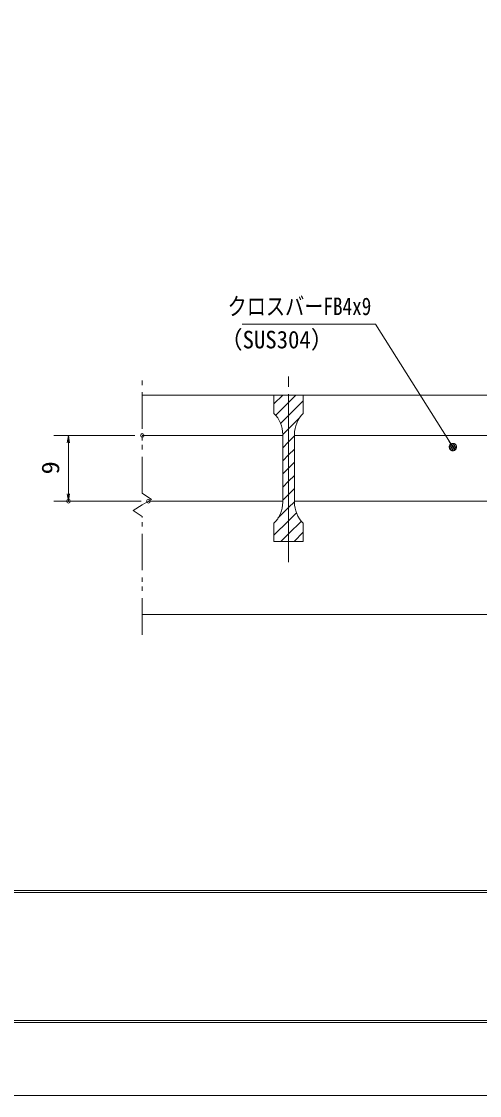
# Model space of a CAD drawing. Units: millimetres, scale not verified. Extents: x -1050 to 1050, y -742 to 742.
# Drawn here: x -484 to -171, y -742 to -9 of the extents above; entities that cross this region are included whole.
import ezdxf
from ezdxf.enums import TextEntityAlignment as Align

# ---------------------------------------------------------------- set-up
doc = ezdxf.new("R2010")
doc.units = ezdxf.units.MM
doc.header["$LTSCALE"] = 5
doc.header["$PDMODE"] = 32
doc.header["$PDSIZE"] = 2.5
doc.linetypes.add('CHAIN1', pattern=[8, 5, -1, 1, -1])
doc.linetypes.add('DOUBLE_CHAIN1', pattern=[8.8, 5, -1, 0.6, -0.6, 0.6, -1])
for name, color, linetype, lineweight in [('0-0_7-図\u3000枠', 4, 'Continuous', 9), ('0-1_寸法注釈', 2, 'Continuous', 9), ('0-2_蓋', 5, 'Continuous', 9), ('0-3_0', 5, 'Continuous', 9), ('0-4_DEFPOINTS', 134, 'Continuous', 9), ('0-5_中心線', 6, 'CHAIN1', 9), ('0-7_想像線', 134, 'DOUBLE_CHAIN1', 9), ('0-8_ハッチング', 4, 'Continuous', 9)]:
    doc.layers.add(name, color=color, linetype=linetype, lineweight=lineweight)
doc.styles.add('ＭＳ ゴシック', font='')
doc.styles.get('ＭＳ ゴシック').set_extended_font_data('MS Gothic')

# ---------------------------------------------------------------- blocks, each defined once
blk = doc.blocks.new('_OPEN')
at = {"layer": '0-3_0', "color": 2}
blk.add_line((0, 0), (-5, 0), dxfattribs=at)
blk.add_lwpolyline([(-5, 0.833), (0, 0), (-5, -0.833)], dxfattribs=at)
blk = doc.blocks.new('_Dot')
at = {"layer": '0-3_0'}
for p, q in [((-2.5, 0), (-5, 0)), ((2.445, 0.5), (-2.445, 0.5)), ((1.997, 1.5), (-1.997, 1.5)), ((2.289, -0.995), (-2.289, -0.995)), ((1.499, -1.995), (-1.499, -1.995))]:
    blk.add_line(p, q, dxfattribs=at)
for points in [[(2.5, 0), (2.48, 0.313), (2.421, 0.622), (2.324, 0.92), (2.191, 1.204), (2.023, 1.469), (1.822, 1.711), (1.594, 1.926), (1.34, 2.111), (1.064, 2.262), (0.773, 2.378), (0.468, 2.456), (0.157, 2.495), (-0.157, 2.495), (-0.468, 2.456), (-0.773, 2.378), (-1.064, 2.262), (-1.34, 2.111), (-1.594, 1.926), (-1.822, 1.711), (-2.023, 1.469), (-2.191, 1.204), (-2.324, 0.92), (-2.421, 0.622), (-2.48, 0.313), (-2.5, 0), (0, 0)], [(-2.5, 0), (-2.48, -0.313), (-2.421, -0.622), (-2.324, -0.92), (-2.191, -1.204), (-2.023, -1.469), (-1.822, -1.711), (-1.594, -1.926), (-1.34, -2.111), (-1.064, -2.262), (-0.773, -2.378), (-0.468, -2.456), (-0.157, -2.495), (0.157, -2.495), (0.468, -2.456), (0.773, -2.378), (1.064, -2.262), (1.34, -2.111), (1.594, -1.926), (1.822, -1.711), (2.023, -1.469), (2.191, -1.204), (2.324, -0.92), (2.421, -0.622), (2.48, -0.313), (2.5, 0), (0, 0)]]:
    blk.add_lwpolyline(points, close=True, dxfattribs=at)

msp = doc.modelspace()

# ---------------------------------------------------------------- linework, layer by layer
at = {"layer": '0-0_7-図\u3000枠'}
for p, q in [((998.75, -602.5), (-973.75, -602.5)), ((998.75, -603.75), (-973.75, -603.75)), ((1000, -692.5), (-975, -692.5)), ((998.75, -691.25), (-973.75, -691.25))]:
    msp.add_line(p, q, dxfattribs=at)
at = {"layer": '0-1_寸法注釈'}
for p, q in [((-406.5, -291.384), (-462.039, -291.384)), ((-452.039, -296.384), (-452.039, -331.384)), ((-402.289, -336.384), (-462.039, -336.384))]:
    msp.add_line(p, q, dxfattribs=at)
msp.add_lwpolyline([(-333.238, -215.46), (-242.065, -215.46), (-189.731, -298.526)], dxfattribs=at)
at = {"layer": '0-2_蓋'}
for p, q in [((-401.5, -263.884), (398.5, -263.884)), ((-311.5, -276.384), (-311.5, -263.884)), ((-291.5, -263.884), (-311.5, -263.884)), ((-291.5, -276.384), (-291.5, -263.884)), ((-401.5, -291.384), (-305.5, -291.384)), ((-305.5, -290.666), (-305.5, -337.101)), ((-297.5, -290.666), (-297.5, -337.101)), ((-297.5, -291.384), (-155.5, -291.384)), ((-397.289, -336.384), (-305.5, -336.384)), ((-297.5, -336.384), (-155.5, -336.384)), ((-311.5, -351.384), (-311.5, -363.884)), ((-291.5, -351.384), (-291.5, -363.884)), ((-311.5, -363.884), (-291.5, -363.884)), ((-401.5, -413.884), (398.5, -413.884))]:
    msp.add_line(p, q, dxfattribs=at)
for centre, start, end in [((-325.5, -290.666), 0, 45.573), ((-277.5, -290.666), 134.427, 180), ((-325.5, -337.101), 314.427, 0), ((-277.5, -337.101), 180, 225.573)]:
    msp.add_arc(centre, 20, start, end, dxfattribs=at)
at = {"layer": '0-4_DEFPOINTS'}
msp.add_lwpolyline([(-1050, -742.5), (-1050, 742.5), (1050, 742.5), (1050, -742.5)], close=True, dxfattribs=at)
for p in [(-401.5, -291.384), (-452.039, -336.384), (-397.289, -336.384)]:
    msp.add_point(p, dxfattribs=at)
at = {"layer": '0-5_中心線'}
msp.add_line((-301.5, -378.111), (-301.5, -251.182), dxfattribs=at)
at = {"layer": '0-7_想像線'}
for p, q in [((-401.5, -330.935), (-401.5, -251.384)), ((-401.5, -330.935), (-395.207, -335.147)), ((-395.207, -335.147), (-401.5, -338.884)), ((-407.793, -342.62), (-401.5, -338.884)), ((-401.5, -346.833), (-407.793, -342.62)), ((-401.5, -427.562), (-401.5, -346.833))]:
    msp.add_line(p, q, dxfattribs=at)
at = {"layer": '0-8_ハッチング'}
for p, q in [((-311.5, -263.884), (-311.5, -276.384)), ((-311.5, -269.853), (-305.53, -263.884)), ((-305.5, -290.666), (-305.5, -337.101)), ((-301.5, -295.774), (-297.5, -291.774)), ((-297.5, -337.101), (-297.5, -290.666)), ((-305.5, -299.774), (-301.5, -295.774)), ((-301.5, -304.755), (-297.5, -300.755)), ((-305.5, -308.755), (-301.5, -304.755)), ((-305.5, -317.735), (-301.5, -313.735)), ((-301.5, -313.735), (-297.5, -309.735)), ((-305.5, -326.715), (-301.5, -322.715)), ((-301.5, -322.715), (-297.5, -318.715)), ((-301.5, -331.695), (-297.5, -327.695)), ((-305.5, -335.695), (-301.5, -331.695)), ((-297.767, -363.884), (-291.5, -357.616))]:
    msp.add_line(p, q, dxfattribs=at)
for points in [[(-311.5, -351.384), (-311.5, -363.884), (-301.5, -363.884), (-301.5, -263.884), (-311.5, -263.884)], [(-310.36, -277.694), (-301.5, -268.833), (-296.55, -263.884)], [(-301.5, -263.884), (-301.5, -363.884), (-291.5, -363.884), (-291.5, -351.384)], [(-291.5, -276.384), (-291.5, -263.884), (-301.5, -263.884)], [(-306.975, -283.289), (-301.5, -277.814), (-291.5, -267.814)], [(-305.5, -290.794), (-301.5, -286.794), (-293.748, -279.042)], [(-308.762, -347.937), (-301.5, -340.676), (-297.5, -336.676)], [(-311.5, -359.656), (-301.5, -349.656), (-296.113, -344.269)], [(-306.748, -363.884), (-301.5, -358.636), (-292.778, -349.914)]]:
    msp.add_lwpolyline(points, dxfattribs=at)
for centre, start, end in [((-325.5, -290.666), 0, 45.573), ((-277.5, -290.666), 134.427, 180), ((-325.5, -337.101), 314.427, 0), ((-277.5, -337.101), 180, 225.573)]:
    msp.add_arc(centre, 20, start, end, dxfattribs=at)

# ---------------------------------------------------------------- block references
at = {"layer": '0-1_寸法注釈'}
for name, p, rotation in [('_OPEN', (-452.039, -291.384), 90), ('_Dot', (-189.191, -299.367), 302.70295), ('_OPEN', (-452.039, -336.384), 270)]:
    msp.add_blockref(name, p, dxfattribs=dict(at, rotation=rotation))

# ---------------------------------------------------------------- texts
at = {"layer": '0-1_寸法注釈', "color": 7, "style": 'ＭＳ ゴシック'}
for s, width, p in [('クロスバーFB4x9', 0.8, (-343.258, -212.773)), ('（SUS304）', 0.95, (-348.517, -235.532))]:
    msp.add_text(s, height=12.02, dxfattribs=dict(at, width=width)).set_placement(p, align=Align.BOTTOM_LEFT)
at = {"layer": '0-1_寸法注釈', "color": 7, "style": 'ＭＳ ゴシック', "width": 1.1}
msp.add_text('9', height=12.02, rotation=90, dxfattribs=at).set_placement((-454.726, -318.032), align=Align.BOTTOM_LEFT)

doc.saveas('drawing.dxf')
